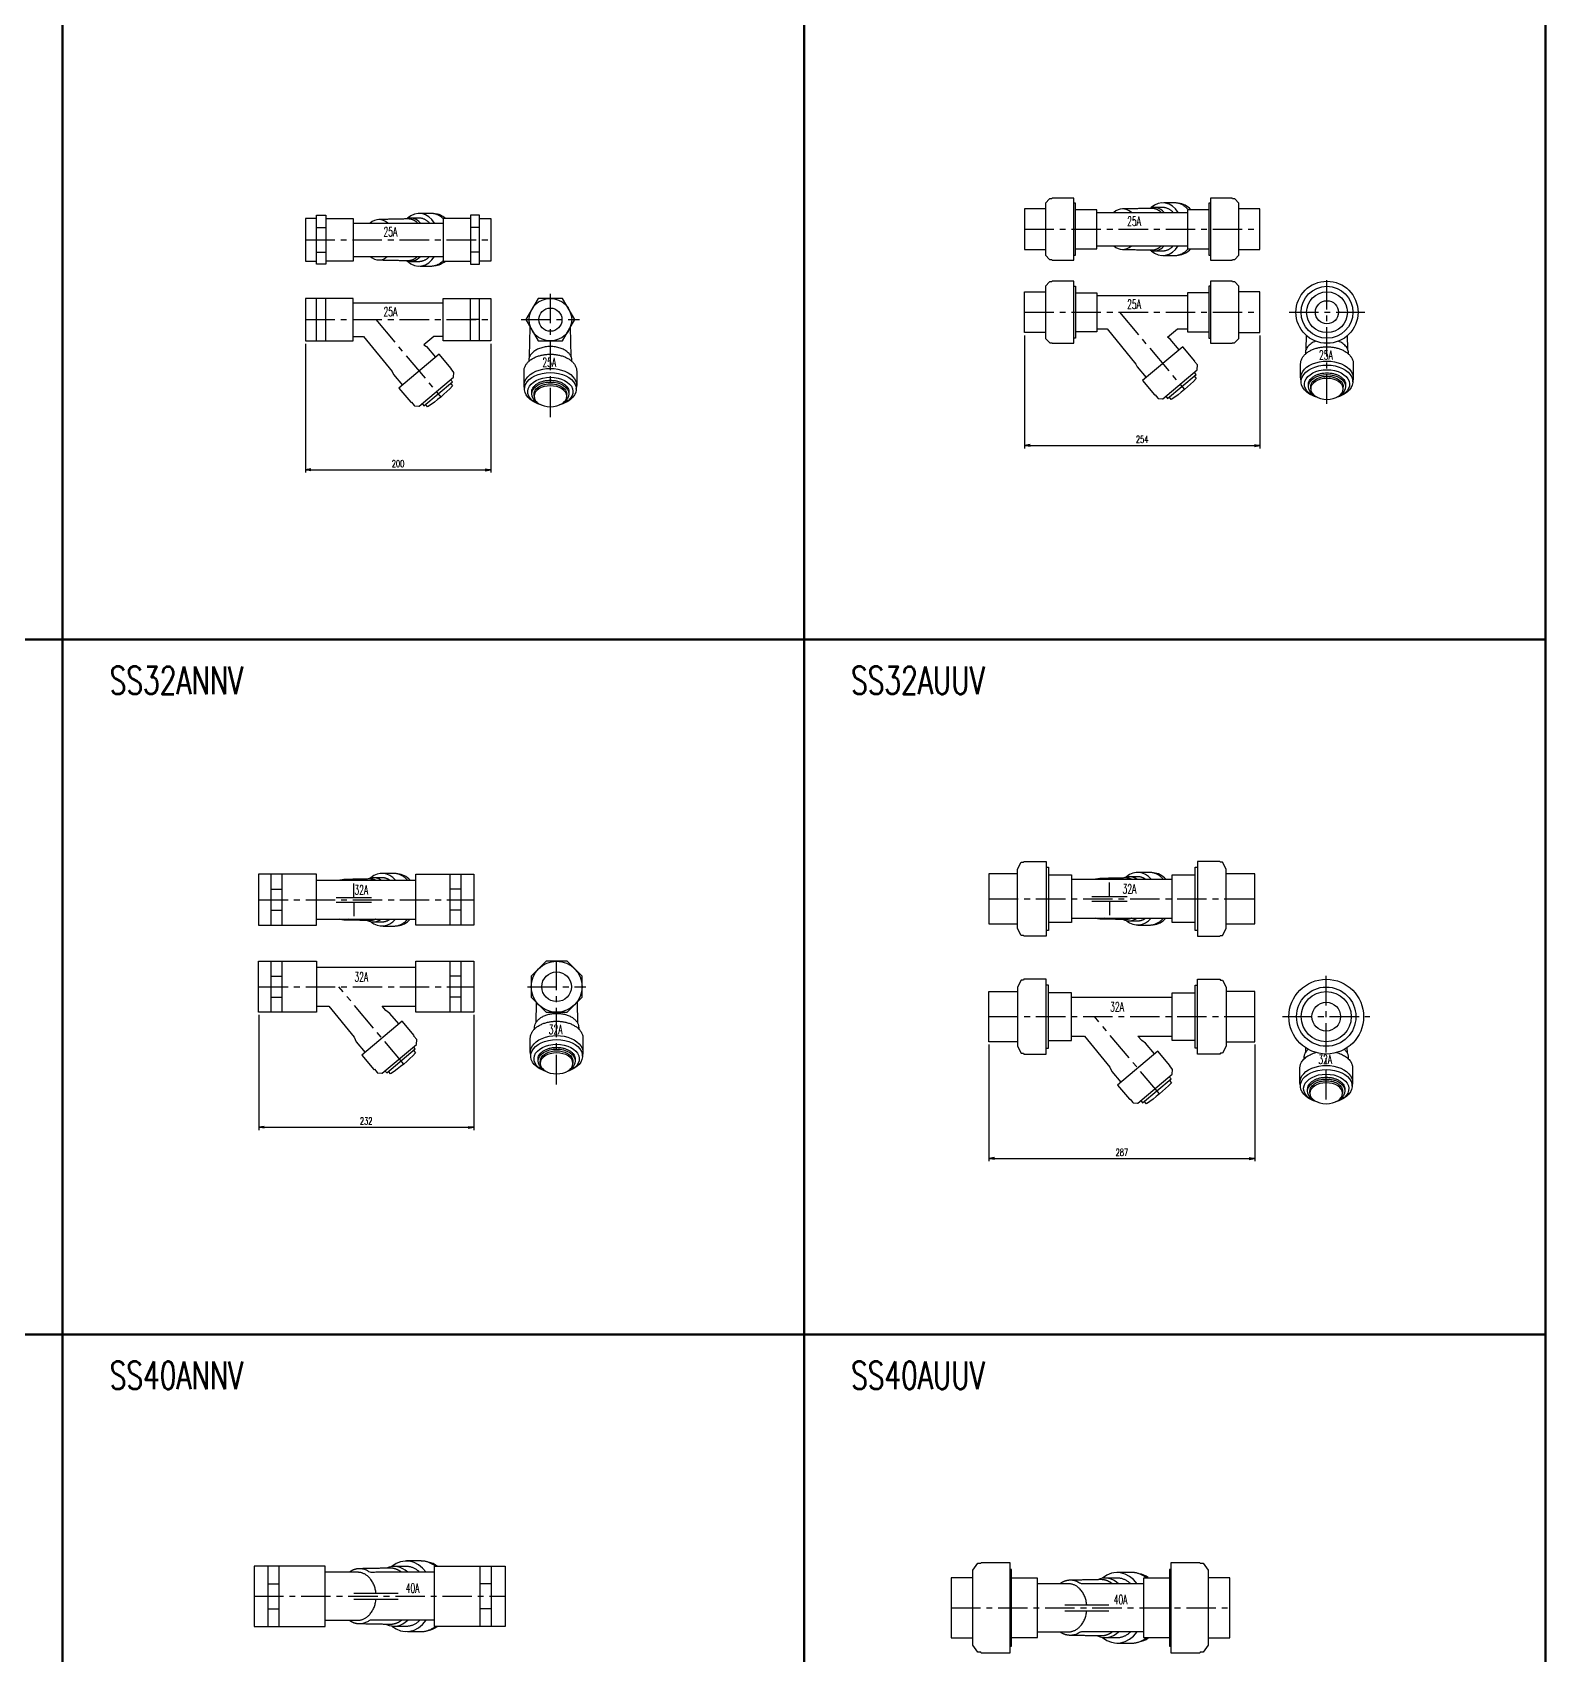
# Model space of a CAD drawing. Header units: millimetres. Extents: x 1711 to 90196, y -23291 to 8516.
# Drawn here: x 15169 to 16801, y -14849 to -13098 of the extents above; entities that cross this region are included whole.
import ezdxf

# ---------------------------------------------------------------- set-up
doc = ezdxf.new("R2010")
doc.units = ezdxf.units.MM
doc.header["$PDMODE"] = 35
doc.linetypes.add('CENTER', pattern=[50.8, 31.75, -6.35, 6.35, -6.35])
for name, color, linetype in [('CEN', 2, 'CENTER'), ('寸法', 2, 'Continuous'), ('配管-CVP', 4, 'Continuous')]:
    doc.layers.add(name, color=color, linetype=linetype)
doc.layers.add('line', color=153, linetype='Continuous', lineweight=50)
doc.styles.add('kpk', font='romans.shx', dxfattribs={"width": 0.7, "bigfont": 'extfont2.shx'})
doc.styles.get("Standard").update_dxf_attribs({"font": 'romans.shx', "bigfont": 'extfont.shx'})
doc.dimstyles.new('KPK-3', dxfattribs={"dimscale": 3, "dimtxt": 2.5, "dimasz": 2, "dimexe": 1, "dimexo": 1, "dimgap": 1, "dimtad": 3, "dimdec": 1, "dimdsep": 46, "dimtxsty": 'kpk', "dimblk": 'OPEN', "dimcen": 2.5, "dimclrd": 2, "dimclre": 2, "dimclrt": 4, "dimadec": 1, "dimazin": 2, "dimtfac": 1, "dimtdec": 1, "dimtmove": 0, "dimatfit": 2, "dimldrblk": 'OPEN', "dimfxl": 0, "dimlwd": -1, "dimlwe": -1, "dimarcsym": 0})

# ---------------------------------------------------------------- blocks, each defined once
blk = doc.blocks.new('_Open')
at = {"color": 0, "linetype": 'ByBlock', "lineweight": -2}
for p, q in [((-1, 0.17), (0, 0)), ((-1, -0.17), (0, 0)), ((0, 0), (-1, 0))]:
    blk.add_line(p, q, dxfattribs=at)
blk = doc.blocks.new('*D3048')
at = {"layer": 'Defpoints', "color": 0, "transparency": 16777216}
for p in [(16239, -13422.4), (16493, -13422.4), (16493, -13544.3)]:
    blk.add_point(p, dxfattribs=at)
at = {"layer": '寸法', "color": 2, "transparency": 16777216}
for p, q in [((16239, -13425.4), (16239, -13547.3)), ((16493, -13425.4), (16493, -13547.3)), ((16245, -13544.3), (16487, -13544.3))]:
    blk.add_line(p, q, dxfattribs=at)
at = {"layer": '寸法', "color": 2, "transparency": 16777216, "xscale": 6, "yscale": 6, "zscale": 6, "rotation": 180}
blk.add_blockref('_Open', (16239, -13544.3), dxfattribs=at)
at = {"layer": '寸法', "color": 2, "transparency": 16777216, "xscale": 6, "yscale": 6, "zscale": 6}
blk.add_blockref('_Open', (16493, -13544.3), dxfattribs=at)
at = {"layer": '寸法', "color": 4, "transparency": 16777216, "insert": (16366, -13537.6), "char_height": 7.5, "attachment_point": 5, "style": 'kpk', "bg_fill": 3, "box_fill_scale": 1.1, "bg_fill_color": 256, "bg_fill_true_color": 13158600, "bg_fill_transparency": 0}
blk.add_mtext('254', dxfattribs=at)
blk = doc.blocks.new('*D3049')
at = {"layer": 'Defpoints', "color": 0, "transparency": 16777216}
for p in [(16200.6, -14187.6), (16487.6, -14187.6), (16487.6, -14313.6)]:
    blk.add_point(p, dxfattribs=at)
at = {"layer": '寸法', "color": 2, "transparency": 16777216}
for p, q in [((16200.6, -14190.6), (16200.6, -14316.6)), ((16487.6, -14190.6), (16487.6, -14316.6)), ((16206.6, -14313.6), (16481.6, -14313.6))]:
    blk.add_line(p, q, dxfattribs=at)
at = {"layer": '寸法', "color": 2, "transparency": 16777216, "xscale": 6, "yscale": 6, "zscale": 6, "rotation": 180}
blk.add_blockref('_Open', (16200.6, -14313.6), dxfattribs=at)
at = {"layer": '寸法', "color": 2, "transparency": 16777216, "xscale": 6, "yscale": 6, "zscale": 6}
blk.add_blockref('_Open', (16487.6, -14313.6), dxfattribs=at)
at = {"layer": '寸法', "color": 4, "transparency": 16777216, "insert": (16344.1, -14306.9), "char_height": 7.5, "attachment_point": 5, "style": 'kpk', "bg_fill": 3, "box_fill_scale": 1.1, "bg_fill_color": 256, "bg_fill_true_color": 13158600, "bg_fill_transparency": 0}
blk.add_mtext('287', dxfattribs=at)
blk = doc.blocks.new('*D2990')
at = {"layer": 'Defpoints', "color": 0, "transparency": 16777216}
for p in [(15463.1, -13431.4), (15663.1, -13431.4), (15663.1, -13570.4)]:
    blk.add_point(p, dxfattribs=at)
at = {"layer": '寸法', "color": 2, "transparency": 16777216}
for p, q in [((15463.1, -13434.4), (15463.1, -13573.4)), ((15663.1, -13434.4), (15663.1, -13573.4)), ((15469.1, -13570.4), (15657.1, -13570.4))]:
    blk.add_line(p, q, dxfattribs=at)
at = {"layer": '寸法', "color": 2, "transparency": 16777216, "xscale": 6, "yscale": 6, "zscale": 6, "rotation": 180}
blk.add_blockref('_Open', (15463.1, -13570.4), dxfattribs=at)
at = {"layer": '寸法', "color": 2, "transparency": 16777216, "xscale": 6, "yscale": 6, "zscale": 6}
blk.add_blockref('_Open', (15663.1, -13570.4), dxfattribs=at)
at = {"layer": '寸法', "color": 4, "transparency": 16777216, "insert": (15563.1, -13563.7), "char_height": 7.5, "attachment_point": 5, "style": 'kpk', "bg_fill": 3, "box_fill_scale": 1.1, "bg_fill_color": 256, "bg_fill_true_color": 13158600, "bg_fill_transparency": 0}
blk.add_mtext('200', dxfattribs=at)
blk = doc.blocks.new('*D2991')
at = {"layer": 'Defpoints', "color": 0, "transparency": 16777216}
for p in [(15412.7, -14155.8), (15644.7, -14155.8), (15644.7, -14280)]:
    blk.add_point(p, dxfattribs=at)
at = {"layer": '寸法', "color": 2, "transparency": 16777216}
for p, q in [((15412.7, -14158.8), (15412.7, -14283)), ((15644.7, -14158.8), (15644.7, -14283)), ((15418.7, -14280), (15638.7, -14280))]:
    blk.add_line(p, q, dxfattribs=at)
at = {"layer": '寸法', "color": 2, "transparency": 16777216, "xscale": 6, "yscale": 6, "zscale": 6, "rotation": 180}
blk.add_blockref('_Open', (15412.7, -14280), dxfattribs=at)
at = {"layer": '寸法', "color": 2, "transparency": 16777216, "xscale": 6, "yscale": 6, "zscale": 6}
blk.add_blockref('_Open', (15644.7, -14280), dxfattribs=at)
at = {"layer": '寸法', "color": 4, "transparency": 16777216, "insert": (15528.7, -14273.2), "char_height": 7.5, "attachment_point": 5, "style": 'kpk', "bg_fill": 3, "box_fill_scale": 1.1, "bg_fill_color": 256, "bg_fill_true_color": 13158600, "bg_fill_transparency": 0}
blk.add_mtext('232', dxfattribs=at)
blk = doc.blocks.new('A$Cc6877018')
at = {"layer": 'line'}
for p, q in [((1660, -160), (1660, -7020)), ((2460, -160), (2460, -7020)), ((0, -2120), (3260, -2120)), ((0, -2870), (3260, -2870))]:
    blk.add_line(p, q, dxfattribs=at)
blk.add_lwpolyline([(60, -220), (0, 0), (0, -7020), (3260, -7020), (3260, 0), (0, 0)], dxfattribs=at)
at = {"layer": 'line', "char_height": 30, "attachment_point": 4}
for s, insert in [('{\\W0.7;SS32ANNV}', (1710.7, -2164.1)), ('{\\W0.7;SS32AUUV}', (2510.7, -2164.1)), ('{\\W0.7;SS40ANNV}', (1710.7, -2914.1)), ('{\\W0.7;SS40AUUV}', (2510.7, -2914.1))]:
    blk.add_mtext(s, dxfattribs=dict(at, insert=insert))

msp = doc.modelspace()

# ---------------------------------------------------------------- linework, layer by layer
at = {"layer": 'CEN'}
for p, q in [((16238.9779, -13310.7831), (16492.9779, -13310.7831)), ((15463.1359, -13322.1558), (15663.1359, -13322.1558)), ((16565.3809, -13499.0944), (16565.3809, -13362.826)), ((15727.4237, -13513.8168), (15727.4237, -13377.5484)), ((15463.1359, -13408.4303), (15663.1359, -13408.4303)), ((15539.1359, -13408.4303), (15609.1676, -13491.8909)), ((15695.9813, -13408.4303), (15758.8661, -13408.4303)), ((16238.9779, -13400.4489), (16492.9779, -13400.4489)), ((16341.5279, -13400.4489), (16411.5596, -13483.9094)), ((16524.5058, -13400.4489), (16606.2561, -13400.4489)), ((15412.6822, -14034.4632), (15644.6822, -14034.4632)), ((16200.5805, -14033.3802), (16487.5805, -14033.3802)), ((15734.2041, -14233.7083), (15734.2041, -14097.4399)), ((16564.6024, -14250.0389), (16564.6024, -14113.7705)), ((15412.6822, -14128.3218), (15644.6822, -14128.3218)), ((15569.2139, -14211.7824), (15499.1822, -14128.3218)), ((15702.7617, -14128.3218), (15765.6465, -14128.3218)), ((16200.5805, -14160.621), (16487.5805, -14160.621)), ((16384.6123, -14244.0816), (16314.5805, -14160.621)), ((16517.4388, -14160.621), (16611.766, -14160.621)), ((15407.7923, -14786.157), (15678.7923, -14786.157)), ((16159.7369, -14798.5763), (16460.7369, -14798.5763))]:
    msp.add_line(p, q, dxfattribs=at)
at = {"layer": '配管-CVP', "color": 0, "linetype": 'ByBlock'}
for p, q in [((16261.7463, -13282.6384), (16266.0612, -13278.089)), ((16470.2095, -13282.6384), (16465.8946, -13278.089)), ((15514.6359, -13304.1558), (15611.6359, -13304.1558)), ((16317.0779, -13292.7831), (16414.8779, -13292.7831)), ((15475.1359, -13308.8767), (15485.1359, -13308.8767)), ((15651.1359, -13308.8767), (15641.1359, -13308.8767)), ((15475.1359, -13335.4348), (15485.1359, -13335.4348)), ((15651.1359, -13335.4348), (15641.1359, -13335.4348)), ((16261.7463, -13338.9278), (16266.0612, -13343.4772)), ((16317.0779, -13328.7831), (16414.8779, -13328.7831)), ((16470.2095, -13338.9278), (16465.8946, -13343.4772)), ((15514.6359, -13340.1558), (15611.6359, -13340.1558)), ((16261.7463, -13372.3042), (16266.0612, -13367.7548)), ((16470.2095, -13372.3042), (16465.8946, -13367.7548)), ((15475.1359, -13431.4303), (15475.1359, -13385.4303)), ((15485.1359, -13431.4303), (15485.1359, -13385.4303)), ((15514.6359, -13390.4303), (15611.6359, -13390.4303)), ((15641.1359, -13431.4303), (15641.1359, -13385.4303)), ((15651.1359, -13431.4303), (15651.1359, -13385.4303)), ((16317.0779, -13382.4489), (16414.8779, -13382.4489)), ((15475.1359, -13408.4303), (15485.1359, -13408.4303)), ((15651.1359, -13408.4303), (15641.1359, -13408.4303)), ((15705.0006, -13448.2528), (15705.5505, -13416.5447)), ((15749.8469, -13448.2528), (15749.297, -13416.5447)), ((16542.9578, -13440.2714), (16543.2128, -13425.5651)), ((16587.8041, -13440.2714), (16587.549, -13425.5651)), ((16261.7463, -13428.5936), (16266.0612, -13433.143)), ((16470.2095, -13428.5936), (16465.8946, -13433.143)), ((16537.4809, -13475.4063), (16537.4809, -13474.7932)), ((16593.2809, -13475.4063), (16593.2809, -13474.7932)), ((15699.5237, -13483.3878), (15699.5237, -13482.7746)), ((15709.8237, -13491.1229), (15709.8237, -13488.8267)), ((15745.0237, -13491.1229), (15745.0237, -13488.8267)), ((15755.3237, -13483.3878), (15755.3237, -13482.7746)), ((16547.7809, -13483.1415), (16547.7809, -13480.8453)), ((16582.9809, -13483.1415), (16582.9809, -13480.8453)), ((15426.1822, -14061.9632), (15426.1822, -14006.9632)), ((15438.1822, -14061.9632), (15438.1822, -14006.9632)), ((15475.1822, -14013.4632), (15582.1822, -14013.4632)), ((15515.4345, -14031.9632), (15515.4345, -14016.8264)), ((15619.1822, -14061.9632), (15619.1822, -14006.9632)), ((15631.1822, -14061.9632), (15631.1822, -14006.9632)), ((16289.8805, -14012.3802), (16398.2805, -14012.3802)), ((16330.8329, -14030.8802), (16330.8329, -14015.7976)), ((15426.1822, -14023.0724), (15438.1822, -14023.0724)), ((15496.3742, -14031.9632), (15534.4949, -14031.9632)), ((15496.3742, -14036.9632), (15534.4949, -14036.9632)), ((15515.4345, -14036.9632), (15515.4345, -14052.1001)), ((15631.1822, -14023.0724), (15619.1822, -14023.0724)), ((16311.7725, -14030.8802), (16349.8932, -14030.8802)), ((16311.7725, -14035.8802), (16349.8932, -14035.8802)), ((16330.8329, -14035.8802), (16330.8329, -14050.9628)), ((15426.1822, -14045.8541), (15438.1822, -14045.8541)), ((15475.1822, -14055.4632), (15582.1822, -14055.4632)), ((15631.1822, -14045.8541), (15619.1822, -14045.8541)), ((16289.8805, -14054.3802), (16398.2805, -14054.3802)), ((15426.1822, -14155.8218), (15426.1822, -14100.8218)), ((15438.1822, -14155.8218), (15438.1822, -14100.8218)), ((15475.1822, -14107.3218), (15582.1822, -14107.3218)), ((15619.1822, -14155.8218), (15619.1822, -14100.8218)), ((15631.1822, -14155.8218), (15631.1822, -14100.8218)), ((15426.1822, -14116.931), (15438.1822, -14116.931)), ((15631.1822, -14116.931), (15619.1822, -14116.931)), ((15426.1822, -14139.7127), (15438.1822, -14139.7127)), ((15631.1822, -14139.7127), (15619.1822, -14139.7127)), ((16289.8805, -14139.621), (16398.2805, -14139.621)), ((15712.1736, -14145.1822), (15711.7753, -14167.2133)), ((15756.2346, -14145.1822), (15756.6328, -14167.2133)), ((16542.2703, -14194.1675), (16542.1737, -14199.5125)), ((16586.9346, -14194.1675), (16587.0312, -14199.5125)), ((15706.3041, -14203.2793), (15706.3041, -14202.6661)), ((15762.1041, -14203.2793), (15762.1041, -14202.6661)), ((16536.7024, -14235.5785), (16536.7024, -14234.9653)), ((16592.5024, -14235.5785), (16592.5024, -14234.9653)), ((15422.7923, -14818.657), (15422.7923, -14753.657)), ((15434.7923, -14818.657), (15434.7923, -14753.657)), ((15651.7923, -14818.657), (15651.7923, -14753.657)), ((15663.7923, -14818.657), (15663.7923, -14753.657)), ((15422.7923, -14772.695), (15434.7923, -14772.695)), ((15663.7923, -14772.695), (15651.7923, -14772.695)), ((15515.412, -14782.907), (15563.1099, -14782.907)), ((15515.412, -14789.407), (15563.1099, -14789.407)), ((15422.7923, -14799.6189), (15434.7923, -14799.6189)), ((15663.7923, -14799.6189), (15651.7923, -14799.6189)), ((16282.3566, -14795.3263), (16330.0545, -14795.3263)), ((16282.3566, -14801.8263), (16330.0545, -14801.8263))]:
    msp.add_line(p, q, dxfattribs=at)
for points in [[(16261.7463, -13282.6384, 0.192049308), (16261.6091, -13282.9825), (16261.6091, -13338.5837, 0.192049308), (16261.7463, -13338.9278)], [(16266.0612, -13343.4772, 0.205793499), (16266.424, -13343.6331), (16268.5758, -13343.6331), (16268.987, -13344.2831), (16292.1091, -13344.2831), (16292.1091, -13277.2831), (16268.987, -13277.2831), (16268.5758, -13277.9331), (16266.424, -13277.9331, 0.205793499), (16266.0612, -13278.089)], [(16465.8945, -13278.089, 0.205793499), (16465.5318, -13277.9331), (16463.38, -13277.9331), (16462.9688, -13277.2831), (16439.8467, -13277.2831), (16439.8467, -13344.2831), (16462.9688, -13344.2831), (16463.38, -13343.6331), (16465.5318, -13343.6331, 0.205793499), (16465.8945, -13343.4772)], [(16470.2094, -13338.9278, 0.192049308), (16470.3467, -13338.5837), (16470.3467, -13282.9825, 0.192049308), (16470.2094, -13282.6384)]]:
    msp.add_lwpolyline(points, format="xyb", dxfattribs=at)
for points in [[(16292.1091, -13338.8331), (16294.0779, -13338.8331), (16294.0779, -13282.7331), (16292.1091, -13282.7331)], [(16439.8467, -13282.7331), (16437.8779, -13282.7331), (16437.8779, -13338.8331), (16439.8467, -13338.8331)], [(15475.1359, -13299.1558), (15463.1359, -13299.1558), (15463.1359, -13345.1558), (15475.1359, -13345.1558)], [(15485.1359, -13299.1558), (15514.6359, -13299.1558), (15514.6359, -13345.1558), (15485.1359, -13345.1558)], [(15641.1359, -13299.1558), (15611.6359, -13299.1558), (15611.6359, -13345.1558), (15641.1359, -13345.1558)], [(15651.1359, -13299.1558), (15663.1359, -13299.1558), (15663.1359, -13345.1558), (15651.1359, -13345.1558)], [(16261.6091, -13288.7831), (16238.9779, -13288.7831), (16238.9779, -13332.7831), (16261.6091, -13332.7831)], [(16294.0779, -13331.8331), (16317.0779, -13331.8331), (16317.0779, -13289.7331), (16294.0779, -13289.7331)], [(16437.8779, -13289.7331), (16414.8779, -13289.7331), (16414.8779, -13331.8331), (16437.8779, -13331.8331)], [(16470.3467, -13332.7831), (16492.9779, -13332.7831), (16492.9779, -13288.7831), (16470.3467, -13288.7831)], [(16262.4723, -13999.2802), (16264.8805, -13999.2802), (16264.8805, -14067.4802), (16262.4723, -14067.4802)], [(16425.6887, -14067.4802), (16423.2805, -14067.4802), (16423.2805, -13999.2802), (16425.6887, -13999.2802)], [(16231.4725, -14006.3802), (16200.5805, -14006.3802), (16200.5805, -14060.3802), (16231.4725, -14060.3802)], [(16264.8805, -14007.6802), (16289.8805, -14007.6802), (16289.8805, -14059.0802), (16264.8805, -14059.0802)], [(16423.2805, -14059.0802), (16398.2805, -14059.0802), (16398.2805, -14007.6802), (16423.2805, -14007.6802)], [(16456.6885, -14060.3802), (16487.5805, -14060.3802), (16487.5805, -14006.3802), (16456.6885, -14006.3802)], [(16223.1616, -14840.0763), (16225.0619, -14840.0763), (16225.0619, -14757.0763), (16223.1616, -14757.0763)], [(16397.3122, -14757.0763), (16395.4119, -14757.0763), (16395.4119, -14840.0763), (16397.3122, -14840.0763)], [(16183.1619, -14766.0763), (16159.7369, -14766.0763), (16159.7369, -14831.0763), (16183.1619, -14831.0763)], [(16225.0619, -14830.7013), (16253.0619, -14830.7013), (16253.0619, -14766.4513), (16225.0619, -14766.4513)], [(16395.4119, -14766.4513), (16367.4119, -14766.4513), (16367.4119, -14830.7013), (16395.4119, -14830.7013)], [(16437.3119, -14831.0763), (16460.7369, -14831.0763), (16460.7369, -14766.0763), (16437.3119, -14766.0763)]]:
    msp.add_lwpolyline(points, dxfattribs=at)
for points in [[(15475.1359, -13295.5976), (15485.1359, -13295.5976), (15485.1359, -13348.7139), (15475.1359, -13348.7139)], [(15651.1359, -13295.5976), (15641.1359, -13295.5976), (15641.1359, -13348.7139), (15651.1359, -13348.7139)], [(15753.9818, -13408.4303), (15740.7028, -13385.4303), (15714.1447, -13385.4303), (15700.8656, -13408.4303), (15714.1447, -13431.4303), (15740.7028, -13431.4303)], [(16237.8325, -13993.8802), (16238.2396, -13993.0802), (16262.4723, -13993.0802), (16262.4723, -14073.6802), (16238.2396, -14073.6802), (16237.8325, -14072.8802), (16235.4723, -14072.8802), (16231.4725, -14065.3802), (16231.4725, -14001.3802), (16235.4723, -13993.8802)], [(16450.3285, -13993.8802), (16449.9214, -13993.0802), (16425.6887, -13993.0802), (16425.6887, -14073.6802), (16449.9214, -14073.6802), (16450.3285, -14072.8802), (16452.6887, -14072.8802), (16456.6885, -14065.3802), (16456.6885, -14001.3802), (16452.6887, -13993.8802)], [(15475.1822, -14061.9632), (15475.1822, -14006.9632), (15412.6822, -14006.9632), (15412.6822, -14061.9632)], [(15582.1822, -14061.9632), (15582.1822, -14006.9632), (15644.6822, -14006.9632), (15644.6822, -14061.9632)], [(15722.8132, -14155.8218), (15745.5949, -14155.8218), (15761.7041, -14139.7127), (15761.7041, -14116.931), (15745.5949, -14100.8218), (15722.8132, -14100.8218), (15706.7041, -14116.931), (15706.7041, -14139.7127)], [(15484.2923, -14818.657), (15484.2923, -14753.657), (15407.7923, -14753.657), (15407.7923, -14818.657)], [(15602.2923, -14818.657), (15602.2923, -14753.657), (15678.7923, -14753.657), (15678.7923, -14818.657)], [(16188.5619, -14846.6263), (16183.1619, -14839.0763), (16183.1619, -14758.0763), (16188.5619, -14750.5263), (16191.8119, -14750.5263), (16192.3119, -14749.5263), (16223.1616, -14749.5263), (16223.1616, -14847.6263), (16192.3119, -14847.6263), (16191.8119, -14846.6263)], [(16431.9119, -14750.5263), (16437.3119, -14758.0763), (16437.3119, -14839.0763), (16431.9119, -14846.6263), (16428.6619, -14846.6263), (16428.1619, -14847.6263), (16397.3122, -14847.6263), (16397.3122, -14749.5263), (16428.1619, -14749.5263), (16428.6619, -14750.5263)]]:
    msp.add_lwpolyline(points, close=True, dxfattribs=at)
for centre, radius in [((16565.3809, -13400.4489), 33.5), ((16565.3809, -13400.4489), 28), ((15727.4237, -13408.4303), 23), ((16565.3809, -13400.4489), 22), ((16565.3809, -13400.4489), 12.5), ((15485.1359, -13408.4303), 0.3125), ((15641.1359, -13408.4303), 0.3125), ((15727.4237, -13408.4303), 12.5), ((15734.2041, -14128.3218), 27.5), ((15734.2041, -14128.3218), 16), ((16564.6024, -14160.621), 40.3), ((15438.1822, -14128.3218), 0.4), ((15619.1822, -14128.3218), 0.4), ((16564.6024, -14160.621), 32), ((16564.6024, -14160.621), 27), ((16564.6024, -14160.621), 15.5)]:
    msp.add_circle(centre, radius, dxfattribs=at)
for centre, major_axis, start_param, end_param in [((16378.456, -13310.7831), (0, -23.35), 8.734199924, 9.712138438), ((16388.0978, -13310.7831), (0, 28.4), 5.398848758, 6.894442253), ((16404.4246, -13310.7831), (0, 27.9), 5.567250883, 6.247696227), ((15542.4814, -13322.1558), (0, -21.8003), 8.825380097, 10.024175825), ((15576.064, -13322.1558), (0, -23.35), 8.734199924, 9.712138438), ((15585.7058, -13322.1558), (0, 28.4), 5.398848758, 6.894442253), ((15602.0326, -13322.1558), (0, 27.9), 5.681482179, 6.247696227), ((16344.8734, -13310.7831), (0, -21.8003), 8.825380097, 10.024175825), ((16344.8734, -13310.7831), (0, -21.8003), 5.683787443, 6.882583171), ((16378.456, -13310.7831), (0, -23.35), 5.995839708, 6.973763344), ((16388.0978, -13310.7831), (0, 28.4), 2.530335708, 4.025929202), ((16404.4246, -13310.7831), (0, 27.9), 9.460267041, 10.140712385), ((15542.4814, -13322.1558), (0, -21.8003), 5.683787443, 6.882583171), ((15576.064, -13322.1558), (0, -23.35), 5.995839708, 6.973763344), ((15585.7058, -13322.1558), (0, 28.4), 2.530335708, 4.025929202), ((15602.0326, -13322.1558), (0, 27.9), 9.460267041, 10.026481089), ((15545.7522, -14034.4632), (0, 28.4), 5.544622117, 6.862718193), ((16361.1505, -14033.3802), (0, 28.4), 5.544622117, 6.862718193), ((15505.0182, -14034.4632), (0, -21.85), 2.861748147, 3.42143716), ((15536.1103, -14034.4632), (0, 23.8), 5.793227981, 6.629174472), ((15562.079, -14034.4632), (0, 27.9), 5.564524613, 6.247696227), ((16320.4166, -14033.3802), (0, -21.85), 2.861748147, 3.42143716), ((16351.5087, -14033.3802), (0, 23.8), 5.793227981, 6.629174472), ((16377.4773, -14033.3802), (0, 27.9), 5.564524613, 6.247696227), ((15536.1103, -14034.4632), (0, 23.8), 2.795603488, 3.63154998), ((15545.7522, -14034.4632), (0, 28.4), 2.562059768, 3.880155844), ((15562.079, -14034.4632), (0, 27.9), 3.177081734, 3.860253348), ((16351.5087, -14033.3802), (0, 23.8), 2.795603488, 3.63154998), ((16361.1505, -14033.3802), (0, 28.4), 2.562059768, 3.880155844), ((16377.4773, -14033.3802), (0, 27.9), 3.177081734, 3.860253348), ((15558.9018, -14786.157), (0, -32.14), 8.791090225, 9.762282175), ((15572.0789, -14786.157), (0, 38.09), 5.460108648, 6.851685163), ((15591.9411, -14786.157), (0, 37.09), 5.780406547, 6.149684417), ((16339.0235, -14798.5763), (0, 38.09), 5.460108648, 6.851685163), ((16325.8464, -14798.5763), (0, -32.14), 8.791090225, 9.762282175), ((16358.8857, -14798.5763), (0, 37.09), 5.784610366, 6.149684417), ((15558.9018, -14786.157), (0, -32.14), 5.945681093, 6.916873043), ((15572.0789, -14786.157), (0, 38.09), 2.573092798, 3.964669312), ((15591.9411, -14786.157), (0, 37.09), 3.275093544, 3.644371414), ((16325.8464, -14798.5763), (0, -32.14), 5.945681093, 6.916873043), ((16339.0235, -14798.5763), (0, 38.09), 2.573092798, 3.964669312), ((16358.8857, -14798.5763), (0, 37.09), 3.275093544, 3.640167594)]:
    msp.add_ellipse(centre, major_axis=major_axis, ratio=0.766044443, start_param=start_param, end_param=end_param, dxfattribs=at)
at = {"layer": '配管-CVP', "color": 0, "linetype": 'ByBlock', "extrusion": (0, 0, -1)}
for centre, major_axis, ratio, start_param, end_param in [((15727.4237, -13479.3642), (-28.4, 0), 0.64278761, -0.190528835, 3.332121489), ((16565.3809, -13475.4063), (-27.9, 0), 0.64278761, -1.000070235, 4.141662889), ((16565.3809, -13471.3828), (-28.4, 0), 0.64278761, -0.190528835, 3.332121489), ((15727.4237, -13483.3878), (-27.9, 0), 0.64278761, -1.000070235, 4.141662889), ((15727.4237, -13486.1455), (24.4, 0), 0.64278761, 1.987392891, 7.43738507), ((15727.4237, -13488.6352), (20.1, 0), 0.64278761, 2.363312591, 7.061465369), ((15727.4237, -13488.8267), (-17.6, 0), 0.64278761, 0, 3.141592654), ((16565.3809, -13478.1641), (24.4, 0), 0.64278761, 1.987392891, 7.43738507), ((16565.3809, -13480.6537), (20.1, 0), 0.64278761, 2.363312591, 7.061465369), ((16565.3809, -13480.8453), (-17.6, 0), 0.64278761, 0, 3.141592654), ((16565.3809, -13483.1415), (-17.6, 0), 0.64278761, 3.141592654, 9.424777961), ((15727.4237, -13491.1229), (-17.6, 0), 0.64278761, 3.141592654, 9.424777961), ((15505.0182, -14034.4632), (0, 21.85), 0.766044443, 2.861748147, 3.42143716), ((16320.4166, -14033.3802), (0, 21.85), 0.766044443, 2.861748147, 3.42143716), ((15734.2041, -14203.2793), (27.9, 0), 0.64278761, 2.141522418, 7.283255542), ((15734.2041, -14199.2557), (-28.4, 0), 0.64278761, -0.190528835, 3.332121489), ((15734.2041, -14206.037), (24.4, 0), 0.64278761, 1.987392891, 7.43738507), ((15734.2041, -14208.5267), (-20.1, 0), 0.64278761, -0.778280062, 3.919872716), ((16564.6024, -14231.5549), (-28.4, 0), 0.64278761, -0.190528835, 3.332121489), ((16564.6024, -14235.5785), (27.9, 0), 0.64278761, 2.141522418, 7.283255542), ((16564.6024, -14238.3362), (24.4, 0), 0.64278761, 1.987392891, 7.43738507), ((16564.6024, -14240.8259), (-20.1, 0), 0.64278761, -0.778280062, 3.919872716)]:
    msp.add_ellipse(centre, major_axis=major_axis, ratio=ratio, start_param=start_param, end_param=end_param, dxfattribs=at)
for centre in [(15734.2041, -14211.0144), (16564.6024, -14243.3136)]:
    msp.add_ellipse(centre, major_axis=(17.6, 0), ratio=0.64278761, dxfattribs=at)
at = {"layer": '配管-CVP', "color": 0, "linetype": 'ByBlock'}
for points, weights, knots in [([(16415.8279, -13289.9424), (16409.5726, -13282.3831), (16401.0485, -13282.3831), (16395.1999, -13282.3831), (16389.3513, -13282.3831)], [1, 0.931081976926, 1, 1, 1], [0, 0, 0, 0.74685751, 0.74685751, 1.74685751, 1.74685751, 1.74685751]), ([(15584.1826, -13304.1558), (15579.4874, -13299.5873), (15573.6321, -13299.7086), (15558.0085, -13300.0322), (15542.3849, -13300.3558)], [1, 0.946625551337, 1, 1, 1], [0, 0, 0, 0.656390921, 0.656390921, 1.656390921, 1.656390921, 1.656390921]), ([(15597.0996, -13304.1558), (15592.1398, -13298.8058), (15585.7058, -13298.8058), (15580.8849, -13298.8058), (15576.064, -13298.8058)], [1, 0.940977668259, 1, 1, 1], [0, 0, 0, 0.690578037, 0.690578037, 1.690578037, 1.690578037, 1.690578037]), ([(15611.6359, -13299.3636), (15605.8571, -13293.7558), (15598.6564, -13293.7558), (15592.1811, -13293.7558), (15585.7058, -13293.7558)], [1, 0.949352278252, 1, 1, 1], [0, 0, 0, 0.639256591, 0.639256591, 1.639256591, 1.639256591, 1.639256591]), ([(16386.5746, -13292.7831), (16381.8794, -13288.2146), (16376.0242, -13288.3359), (16360.4005, -13288.6595), (16344.7769, -13288.9831)], [1, 0.946625551337, 1, 1, 1], [0, 0, 0, 0.656390921, 0.656390921, 1.656390921, 1.656390921, 1.656390921]), ([(16399.4916, -13292.7831), (16394.5318, -13287.4331), (16388.0978, -13287.4331), (16383.2769, -13287.4331), (16378.456, -13287.4331)], [1, 0.940977668259, 1, 1, 1], [0, 0, 0, 0.690578037, 0.690578037, 1.690578037, 1.690578037, 1.690578037]), ([(16344.609, -13332.5807), (16360.3168, -13332.9055), (16376.0246, -13333.2303), (16381.8796, -13333.3513), (16386.5746, -13328.7831)], [1, 1, 1, 0.946629910984, 1], [0, 0, 0, 1, 1, 1.65636387, 1.65636387, 1.65636387]), ([(16378.456, -13334.1331), (16383.2769, -13334.1331), (16388.0978, -13334.1331), (16394.5318, -13334.1331), (16399.4916, -13328.7831)], [1, 1, 1, 0.940977668259, 1], [0, 0, 0, 1, 1, 1.690578037, 1.690578037, 1.690578037]), ([(16388.0978, -13339.1831), (16394.5731, -13339.1831), (16401.0485, -13339.1831), (16409.5726, -13339.1831), (16415.8279, -13331.6238)], [1, 1, 1, 0.931081976926, 1], [0, 0, 0, 1, 1, 1.74685751, 1.74685751, 1.74685751]), ([(15542.217, -13343.9534), (15557.9248, -13344.2781), (15573.6326, -13344.6029), (15579.4876, -13344.724), (15584.1826, -13340.1558)], [1, 1, 1, 0.946629910984, 1], [0, 0, 0, 1, 1, 1.65636387, 1.65636387, 1.65636387]), ([(15576.064, -13345.5058), (15580.8849, -13345.5058), (15585.7058, -13345.5058), (15592.1398, -13345.5058), (15597.0996, -13340.1558)], [1, 1, 1, 0.940977668259, 1], [0, 0, 0, 1, 1, 1.690578037, 1.690578037, 1.690578037]), ([(15586.9593, -13350.5558), (15592.8078, -13350.5558), (15598.6564, -13350.5558), (15605.8571, -13350.5558), (15611.6359, -13344.9479)], [1, 1, 1, 0.949352278252, 1], [0, 0, 0, 1, 1, 1.639256591, 1.639256591, 1.639256591]), ([(15750.7737, -13453.539), (15750.7737, -13452.9893), (15750.7737, -13452.4396), (15750.7737, -13443.7741), (15739.0987, -13439.4413), (15727.4237, -13435.1086), (15715.7487, -13439.4413), (15704.0737, -13443.7741), (15704.0737, -13452.4396), (15704.0737, -13452.9893), (15704.0737, -13453.539)], [1, 1, 1, 0.866025403784, 1, 0.866025403784, 1, 0.866025403784, 1, 1, 1], [0, 0, 0, 1, 1, 2.047197551, 2.047197551, 3.094395102, 3.094395102, 4.141592654, 4.141592654, 5.141592654, 5.141592654, 5.141592654]), ([(16536.9809, -13471.3828), (16536.9809, -13463.6658), (16536.9809, -13455.9488), (16536.9809, -13437.6936), (16565.3809, -13437.6936), (16593.7809, -13437.6936), (16593.7809, -13455.9488), (16593.7809, -13463.6658), (16593.7809, -13471.3828)], [1, 1, 1, 0.707106781187, 1, 0.707106781187, 1, 1, 1], [0, 0, 0, 1, 1, 2.570796327, 2.570796327, 4.141592654, 4.141592654, 5.141592654, 5.141592654, 5.141592654]), ([(16553.1965, -13431.6545), (16542.0309, -13436.0447), (16542.0309, -13444.4581), (16542.0309, -13445.0078), (16542.0309, -13445.5575)], [1, 0.872300188003, 1, 1, 1], [0, 0, 0, 1.021818843, 1.021818843, 2.021818843, 2.021818843, 2.021818843]), ([(16588.7309, -13445.5575), (16588.7309, -13445.0078), (16588.7309, -13444.4581), (16588.7309, -13436.0447), (16577.5653, -13431.6545)], [1, 1, 1, 0.872300188003, 1], [0, 0, 0, 1, 1, 2.021818843, 2.021818843, 2.021818843]), ([(15699.0237, -13479.3642), (15699.0237, -13471.6472), (15699.0237, -13463.9303), (15699.0237, -13445.6751), (15727.4237, -13445.6751), (15755.8237, -13445.6751), (15755.8237, -13463.9303), (15755.8237, -13471.6472), (15755.8237, -13479.3642)], [1, 1, 1, 0.707106781187, 1, 0.707106781187, 1, 1, 1], [0, 0, 0, 1, 1, 2.570796327, 2.570796327, 4.141592654, 4.141592654, 5.141592654, 5.141592654, 5.141592654]), ([(15707.3237, -13488.6352), (15707.3237, -13487.6776), (15707.3237, -13486.7201), (15707.3237, -13473.8), (15727.4237, -13473.8), (15747.5237, -13473.8), (15747.5237, -13486.7201), (15747.5237, -13487.6776), (15747.5237, -13488.6352)], [1, 1, 1, 0.707106781187, 1, 0.707106781187, 1, 1, 1], [0, 0, 0, 1, 1, 2.570796327, 2.570796327, 4.141592654, 4.141592654, 5.141592654, 5.141592654, 5.141592654]), ([(16545.2809, -13480.6537), (16545.2809, -13479.6962), (16545.2809, -13478.7386), (16545.2809, -13465.8186), (16565.3809, -13465.8186), (16585.4809, -13465.8186), (16585.4809, -13478.7386), (16585.4809, -13479.6962), (16585.4809, -13480.6537)], [1, 1, 1, 0.707106781187, 1, 0.707106781187, 1, 1, 1], [0, 0, 0, 1, 1, 2.570796327, 2.570796327, 4.141592654, 4.141592654, 5.141592654, 5.141592654, 5.141592654]), ([(15538.9522, -14013.4632), (15535.8761, -14011.9455), (15532.588, -14012.0163), (15518.665, -14012.3162), (15504.742, -14012.6162)], [1, 0.982204253808, 1, 1, 1], [0, 0, 0, 0.377875954, 0.377875954, 1.377875954, 1.377875954, 1.377875954]), ([(15554.3319, -14013.4632), (15550.3101, -14010.6632), (15545.7522, -14010.6632), (15540.9312, -14010.6632), (15536.1103, -14010.6632)], [1, 0.970142500145, 1, 1, 1], [0, 0, 0, 0.489957326, 0.489957326, 1.489957326, 1.489957326, 1.489957326]), ([(15573.3493, -14013.4632), (15567.123, -14006.0632), (15558.7028, -14006.0632), (15552.8542, -14006.0632), (15547.0056, -14006.0632)], [1, 0.932586891319, 1, 1, 1], [0, 0, 0, 0.73856319, 0.73856319, 1.73856319, 1.73856319, 1.73856319]), ([(16354.3506, -14012.3802), (16351.2744, -14010.8624), (16347.9864, -14010.9332), (16334.0634, -14011.2332), (16320.1404, -14011.5332)], [1, 0.982204253808, 1, 1, 1], [0, 0, 0, 0.377875954, 0.377875954, 1.377875954, 1.377875954, 1.377875954]), ([(16369.7302, -14012.3802), (16365.7085, -14009.5802), (16361.1505, -14009.5802), (16356.3296, -14009.5802), (16351.5087, -14009.5802)], [1, 0.970142500145, 1, 1, 1], [0, 0, 0, 0.489957326, 0.489957326, 1.489957326, 1.489957326, 1.489957326]), ([(16388.7476, -14012.3802), (16382.5214, -14004.9802), (16374.1011, -14004.9802), (16367.6258, -14004.9802), (16361.1505, -14004.9802)], [1, 0.932586891319, 1, 1, 1], [0, 0, 0, 0.73856319, 0.73856319, 1.73856319, 1.73856319, 1.73856319]), ([(15538.9522, -14055.4632), (15535.8761, -14056.981), (15532.588, -14056.9102), (15518.665, -14056.6102), (15504.742, -14056.3103)], [1, 0.982204253808, 1, 1, 1], [0, 0, 0, 0.377875954, 0.377875954, 1.377875954, 1.377875954, 1.377875954]), ([(15536.1103, -14058.2632), (15540.9312, -14058.2632), (15545.7522, -14058.2632), (15550.3101, -14058.2632), (15554.3319, -14055.4632)], [1, 1, 1, 0.970142500145, 1], [0, 0, 0, 1, 1, 1.489957326, 1.489957326, 1.489957326]), ([(15547.0056, -14062.8632), (15552.8542, -14062.8632), (15558.7028, -14062.8632), (15567.123, -14062.8632), (15573.3493, -14055.4632)], [1, 1, 1, 0.932586891319, 1], [0, 0, 0, 1, 1, 1.73856319, 1.73856319, 1.73856319]), ([(16354.3506, -14054.3802), (16351.2744, -14055.898), (16347.9864, -14055.8271), (16334.0634, -14055.5272), (16320.1404, -14055.2272)], [1, 0.982204253808, 1, 1, 1], [0, 0, 0, 0.377875954, 0.377875954, 1.377875954, 1.377875954, 1.377875954]), ([(16351.5087, -14057.1802), (16356.3296, -14057.1802), (16361.1505, -14057.1802), (16365.7085, -14057.1802), (16369.7302, -14054.3802)], [1, 1, 1, 0.970142500145, 1], [0, 0, 0, 1, 1, 1.489957326, 1.489957326, 1.489957326]), ([(16361.1505, -14061.7802), (16367.6258, -14061.7802), (16374.1011, -14061.7802), (16382.5214, -14061.7802), (16388.7476, -14054.3802)], [1, 1, 1, 0.932586891319, 1], [0, 0, 0, 1, 1, 1.73856319, 1.73856319, 1.73856319]), ([(15710.4041, -14173.8612), (15710.4041, -14173.0962), (15710.4041, -14172.3311), (15710.4041, -14157.0327), (15734.2041, -14157.0327), (15758.0041, -14157.0327), (15758.0041, -14172.3311), (15758.0041, -14173.0962), (15758.0041, -14173.8612)], [1, 1, 1, 0.707106781187, 1, 0.707106781187, 1, 1, 1], [0, 0, 0, 1, 1, 2.570796327, 2.570796327, 4.141592654, 4.141592654, 5.141592654, 5.141592654, 5.141592654]), ([(15705.8041, -14199.2557), (15705.8041, -14191.5387), (15705.8041, -14183.8218), (15705.8041, -14165.5666), (15734.2041, -14165.5666), (15762.6041, -14165.5666), (15762.6041, -14183.8218), (15762.6041, -14191.5387), (15762.6041, -14199.2557)], [1, 1, 1, 0.707106781187, 1, 0.707106781187, 1, 1, 1], [0, 0, 0, 1, 1, 2.570796327, 2.570796327, 4.141592654, 4.141592654, 5.141592654, 5.141592654, 5.141592654]), ([(15714.1041, -14208.5267), (15714.1041, -14207.5691), (15714.1041, -14206.6116), (15714.1041, -14193.6916), (15734.2041, -14193.6916), (15754.3041, -14193.6916), (15754.3041, -14206.6116), (15754.3041, -14207.5691), (15754.3041, -14208.5267)], [1, 1, 1, 0.707106781187, 1, 0.707106781187, 1, 1, 1], [0, 0, 0, 1, 1, 2.570796327, 2.570796327, 4.141592654, 4.141592654, 5.141592654, 5.141592654, 5.141592654]), ([(16540.8024, -14206.1604), (16540.8024, -14205.3953), (16540.8024, -14204.6303), (16540.8024, -14199.8218), (16545.0822, -14195.8779)], [1, 1, 1, 0.953985687147, 1], [0, 0, 0, 1, 1, 1.609075327, 1.609075327, 1.609075327]), ([(16584.1227, -14195.8779), (16588.4024, -14199.8218), (16588.4024, -14204.6303), (16588.4024, -14205.3953), (16588.4024, -14206.1604)], [1, 0.953985687147, 1, 1, 1], [0, 0, 0, 0.609075327, 0.609075327, 1.609075327, 1.609075327, 1.609075327]), ([(15716.6041, -14211.0144), (15716.6041, -14209.8663), (15716.6041, -14208.7182), (15716.6041, -14197.4051), (15734.2041, -14197.4051), (15751.8041, -14197.4051), (15751.8041, -14208.7182), (15751.8041, -14209.8663), (15751.8041, -14211.0144)], [1, 1, 1, 0.707106781187, 1, 0.707106781187, 1, 1, 1], [0, 0, 0, 1, 1, 2.570796327, 2.570796327, 4.141592654, 4.141592654, 5.141592654, 5.141592654, 5.141592654]), ([(16536.2024, -14231.5549), (16536.2024, -14223.8379), (16536.2024, -14216.1209), (16536.2024, -14204.0794), (16553.4235, -14199.3395)], [1, 1, 1, 0.834753211048, 1], [0, 0, 0, 1, 1, 2.166223785, 2.166223785, 2.166223785]), ([(16575.7814, -14199.3395), (16593.0024, -14204.0794), (16593.0024, -14216.1209), (16593.0024, -14223.8379), (16593.0024, -14231.5549)], [1, 0.834753211049, 1, 1, 1], [0, 0, 0, 1.166223785, 1.166223785, 2.166223785, 2.166223785, 2.166223785]), ([(16544.5024, -14240.8259), (16544.5024, -14239.8683), (16544.5024, -14238.9108), (16544.5024, -14225.9907), (16564.6024, -14225.9907), (16584.7024, -14225.9907), (16584.7024, -14238.9108), (16584.7024, -14239.8683), (16584.7024, -14240.8259)], [1, 1, 1, 0.707106781187, 1, 0.707106781187, 1, 1, 1], [0, 0, 0, 1, 1, 2.570796327, 2.570796327, 4.141592654, 4.141592654, 5.141592654, 5.141592654, 5.141592654]), ([(16547.0024, -14243.3136), (16547.0024, -14242.1655), (16547.0024, -14241.0174), (16547.0024, -14229.7043), (16564.6024, -14229.7043), (16582.2024, -14229.7043), (16582.2024, -14241.0174), (16582.2024, -14242.1655), (16582.2024, -14243.3136)], [1, 1, 1, 0.707106781187, 1, 0.707106781187, 1, 1, 1], [0, 0, 0, 1, 1, 2.570796327, 2.570796327, 4.141592654, 4.141592654, 5.141592654, 5.141592654, 5.141592654]), ([(15602.2923, -14760.257), (15567.4907, -14760.257), (15532.6891, -14760.257), (15521.4768, -14751.9855), (15510.2645, -14760.257)], [1, 1, 1, 0.870599293849, 1], [0, 0, 0, 1, 1, 2.028754442, 2.028754442, 2.028754442]), ([(15566.9208, -14760.257), (15561.1534, -14755.6301), (15554.3847, -14755.7603), (15537.4757, -14756.0854), (15520.5668, -14756.4106)], [1, 0.960252390925, 1, 1, 1], [0, 0, 0, 0.565782631, 0.565782631, 1.565782631, 1.565782631, 1.565782631]), ([(15586.6574, -14760.257), (15580.1518, -14754.017), (15572.0789, -14754.017), (15565.4904, -14754.017), (15558.9018, -14754.017)], [1, 0.95022350235, 1, 1, 1], [0, 0, 0, 0.633687736, 0.633687736, 1.633687736, 1.633687736, 1.633687736]), ([(15603.2967, -14753.657), (15596.2907, -14748.067), (15588.0796, -14748.067), (15580.0793, -14748.067), (15572.0789, -14748.067)], [1, 0.962611635297, 1, 1, 1], [0, 0, 0, 0.548625173, 0.548625173, 1.548625173, 1.548625173, 1.548625173]), ([(15539.2609, -14782.907), (15537.0664, -14760.257), (15519.5772, -14760.257), (15501.9348, -14760.257), (15484.2923, -14760.257)], [1, 0.750160857911, 1, 1, 1], [0, 0, 0, 1.44498204, 1.44498204, 2.44498204, 2.44498204, 2.44498204]), ([(16306.2055, -14795.3263), (16304.0109, -14772.6763), (16286.5218, -14772.6763), (16268.2919, -14772.6763), (16253.0619, -14772.6763)], [1, 0.750160857911, 1, 1, 1], [0, 0, 0, 1.44498204, 1.44498204, 2.44498204, 2.44498204, 2.44498204]), ([(16367.4119, -14772.6763), (16335.0228, -14772.6763), (16299.6337, -14772.6763), (16288.4214, -14764.4048), (16277.2091, -14772.6763)], [1, 1, 1, 0.870599293849, 1], [0, 0, 0, 1, 1, 2.028754442, 2.028754442, 2.028754442]), ([(16333.8654, -14772.6763), (16328.098, -14768.0494), (16321.3293, -14768.1796), (16304.4203, -14768.5047), (16287.5114, -14768.8299)], [1, 0.960252390925, 1, 1, 1], [0, 0, 0, 0.565782631, 0.565782631, 1.565782631, 1.565782631, 1.565782631]), ([(16353.6019, -14772.6763), (16347.0964, -14766.4363), (16339.0235, -14766.4363), (16332.435, -14766.4363), (16325.8464, -14766.4363)], [1, 0.95022350235, 1, 1, 1], [0, 0, 0, 0.633687736, 0.633687736, 1.633687736, 1.633687736, 1.633687736]), ([(16370.8162, -14766.547), (16363.6027, -14760.4863), (16355.0242, -14760.4863), (16347.0239, -14760.4863), (16339.0235, -14760.4863)], [1, 0.959396517078, 1, 1, 1], [0, 0, 0, 0.571883004, 0.571883004, 1.571883004, 1.571883004, 1.571883004]), ([(15484.2923, -14812.057), (15501.9348, -14812.057), (15519.5772, -14812.057), (15537.0664, -14812.057), (15539.2609, -14789.407)], [1, 1, 1, 0.750160857911, 1], [0, 0, 0, 1, 1, 2.44498204, 2.44498204, 2.44498204]), ([(16253.0619, -14824.4763), (16268.2919, -14824.4763), (16286.5218, -14824.4763), (16304.0109, -14824.4763), (16306.2055, -14801.8263)], [1, 1, 1, 0.750160857911, 1], [0, 0, 0, 1, 1, 2.44498204, 2.44498204, 2.44498204]), ([(15602.2923, -14812.057), (15567.4907, -14812.057), (15532.6891, -14812.057), (15521.4768, -14820.3284), (15510.2645, -14812.057)], [1, 1, 1, 0.870599293849, 1], [0, 0, 0, 1, 1, 2.028754442, 2.028754442, 2.028754442]), ([(15566.9208, -14812.057), (15561.1534, -14816.6838), (15554.3847, -14816.5537), (15537.4757, -14816.2285), (15520.5668, -14815.9034)], [1, 0.960252390925, 1, 1, 1], [0, 0, 0, 0.565782631, 0.565782631, 1.565782631, 1.565782631, 1.565782631]), ([(15558.9018, -14818.297), (15565.4904, -14818.297), (15572.0789, -14818.297), (15580.1518, -14818.297), (15586.6574, -14812.057)], [1, 1, 1, 0.95022350235, 1], [0, 0, 0, 1, 1, 1.633687736, 1.633687736, 1.633687736]), ([(15573.3645, -14824.247), (15580.7221, -14824.247), (15588.0796, -14824.247), (15596.2907, -14824.247), (15603.2967, -14818.657)], [1, 1, 1, 0.962611635297, 1], [0, 0, 0, 1, 1, 1.548625173, 1.548625173, 1.548625173]), ([(16367.4119, -14824.4763), (16335.0228, -14824.4763), (16299.6337, -14824.4763), (16288.4214, -14832.7477), (16277.2091, -14824.4763)], [1, 1, 1, 0.870599293849, 1], [0, 0, 0, 1, 1, 2.028754442, 2.028754442, 2.028754442]), ([(16333.8654, -14824.4763), (16328.098, -14829.1031), (16321.3293, -14828.973), (16304.4203, -14828.6478), (16287.5114, -14828.3227)], [1, 0.960252390925, 1, 1, 1], [0, 0, 0, 0.565782631, 0.565782631, 1.565782631, 1.565782631, 1.565782631]), ([(16325.8464, -14830.7163), (16332.435, -14830.7163), (16339.0235, -14830.7163), (16347.0964, -14830.7163), (16353.6019, -14824.4763)], [1, 1, 1, 0.95022350235, 1], [0, 0, 0, 1, 1, 1.633687736, 1.633687736, 1.633687736]), ([(16339.0235, -14836.6663), (16347.0239, -14836.6663), (16355.0242, -14836.6663), (16363.6027, -14836.6663), (16370.8162, -14830.6055)], [1, 1, 1, 0.959396517078, 1], [0, 0, 0, 1, 1, 1.571883004, 1.571883004, 1.571883004])]:
    msp.add_rational_spline(points, weights, degree=2, knots=knots, dxfattribs=at)

# ---------------------------------------------------------------- texts
at = {"layer": 'Defpoints', "color": 6, "linetype": 'ByBlock', "style": 'kpk', "width": 0.6}
for s, p in [('25A', (16349.7812, -13307.1337)), ('25A', (15547.3892, -13318.5064)), ('25A', (16349.7812, -13396.7995)), ('25A', (15547.3892, -13404.781)), ('25A', (16556.8095, -13451.5304)), ('25A', (15718.8523, -13459.5118)), ('32A', (15515.9721, -14028.8789)), ('32A', (16344.8148, -14027.7959)), ('32A', (15515.9721, -14122.7375)), ('32A', (16331.3705, -14155.0367)), ('32A', (15725.6326, -14179.4033)), ('32A', (16556.031, -14211.7025)), ('40A', (15571.2572, -14782.2776)), ('40A', (16335.2094, -14794.6969))]:
    msp.add_text(s, height=10, dxfattribs=at).set_placement(p)

# ---------------------------------------------------------------- next in the draw order: dimensions: what is measured, and where the dimension line sits
at = {"layer": '寸法'}
for base, p1, p2, picture, middle in [((16492.9779, -13544.3139), (16238.9779, -13422.4489), (16492.9779, -13422.4489), '*D3048', (16365.9779, -13537.5639)), ((15663.1359, -13570.4399), (15463.1359, -13431.4303), (15663.1359, -13431.4303), '*D2990', (15563.1359, -13563.6899)), ((15644.6822, -14279.984), (15412.6822, -14155.8218), (15644.6822, -14155.8218), '*D2991', (15528.6822, -14273.234)), ((16487.5805, -14313.6325), (16200.5805, -14187.621), (16487.5805, -14187.621), '*D3049', (16344.0805, -14306.8825))]:
    dim = msp.add_linear_dim(base=base, p1=p1, p2=p2, dimstyle='KPK-3', dxfattribs=at)
    dim.commit()
    dim.dimension.update_dxf_attribs({"geometry": picture, "text_midpoint": middle})

# ---------------------------------------------------------------- next in the draw order: linework, layer by layer
at = {"layer": '配管-CVP', "color": 0, "linetype": 'ByBlock'}
for points in [[(16261.7463, -13372.3042, 0.192049308), (16261.6091, -13372.6483), (16261.6091, -13428.2495, 0.192049308), (16261.7463, -13428.5936)], [(16266.0612, -13433.143, 0.205793499), (16266.424, -13433.2989), (16268.5758, -13433.2989), (16268.987, -13433.9489), (16292.1091, -13433.9489), (16292.1091, -13366.9489), (16268.987, -13366.9489), (16268.5758, -13367.5989), (16266.424, -13367.5989, 0.205793499), (16266.0612, -13367.7548)], [(16465.8945, -13367.7548, 0.205793499), (16465.5318, -13367.5989), (16463.38, -13367.5989), (16462.9688, -13366.9489), (16439.8467, -13366.9489), (16439.8467, -13433.9489), (16462.9688, -13433.9489), (16463.38, -13433.2989), (16465.5318, -13433.2989, 0.205793499), (16465.8945, -13433.143)], [(16470.2094, -13428.5936, 0.192049308), (16470.3467, -13428.2495), (16470.3467, -13372.6483, 0.192049308), (16470.2094, -13372.3042)], [(15619.7574, -13477.1306), (15622.0072, -13479.8118, -0.056818182), (15595.0424, -13502.4379), (15592.7926, -13499.7567)], [(16422.1494, -13469.1492), (16424.3992, -13471.8303, -0.056818182), (16397.4344, -13494.4564), (16395.1846, -13491.7753)], [(15580.1251, -14197.4051), (15582.0535, -14199.7033, -0.056818182), (15555.0887, -14222.3294), (15553.1604, -14220.0313)], [(16395.2021, -14229.3213), (16397.4519, -14232.0025, -0.056818182), (16370.4871, -14254.6286), (16368.2373, -14251.9474)]]:
    msp.add_lwpolyline(points, format="xyb", dxfattribs=at)
for points in [[(16292.1091, -13372.3989), (16294.0779, -13372.3989), (16294.0779, -13428.4989), (16292.1091, -13428.4989)], [(16439.8467, -13372.3989), (16437.8779, -13372.3989), (16437.8779, -13428.4989), (16439.8467, -13428.4989)], [(16261.6091, -13422.4489), (16238.9779, -13422.4489), (16238.9779, -13378.4489), (16261.6091, -13378.4489)], [(16294.0779, -13379.3989), (16317.0779, -13379.3989), (16317.0779, -13421.4989), (16294.0779, -13421.4989)], [(16437.8779, -13379.3989), (16414.8779, -13379.3989), (16414.8779, -13421.4989), (16437.8779, -13421.4989)], [(16470.3467, -13422.4489), (16492.9779, -13422.4489), (16492.9779, -13378.4489), (16470.3467, -13378.4489)], [(15514.6359, -13426.4303), (15525.7813, -13426.4303), (15556.7073, -13464.2971), (15558.1769, -13467.4487), (15567.8187, -13478.9393)], [(15611.6359, -13426.4303), (15601.7712, -13426.4303), (15591.0678, -13435.4115), (15593.9511, -13437.4305), (15603.593, -13448.9212)], [(16317.0779, -13418.4489), (16328.1733, -13418.4489), (16359.0993, -13456.3157), (16360.5689, -13459.4672), (16370.2107, -13470.9579)], [(16405.985, -13440.9397), (16396.3431, -13429.4491), (16393.4598, -13427.4301), (16404.1632, -13418.4489), (16414.8779, -13418.4489)], [(15588.9492, -13499.0656), (15590.8775, -13501.3637), (15621.6725, -13475.5236), (15619.7441, -13473.2255)], [(16391.3412, -13491.0841), (16393.2695, -13493.3823), (16424.0645, -13467.5422), (16422.1362, -13465.2441)], [(16262.4723, -14194.721), (16264.8805, -14194.721), (16264.8805, -14126.521), (16262.4723, -14126.521)], [(16425.6887, -14194.721), (16423.2805, -14194.721), (16423.2805, -14126.521), (16425.6887, -14126.521)], [(16231.4725, -14187.621), (16200.5805, -14187.621), (16200.5805, -14133.621), (16231.4725, -14133.621)], [(16264.8805, -14186.321), (16289.8805, -14186.321), (16289.8805, -14134.921), (16264.8805, -14134.921)], [(16423.2805, -14186.321), (16398.2805, -14186.321), (16398.2805, -14134.921), (16423.2805, -14134.921)], [(16456.6885, -14187.621), (16487.5805, -14187.621), (16487.5805, -14133.621), (16456.6885, -14133.621)], [(15475.1822, -14149.3218), (15488.2801, -14149.3218), (15515.6741, -14182.9021), (15517.8785, -14187.6294), (15527.5203, -14199.1201)], [(15563.984, -14168.5234), (15554.3422, -14157.0327), (15550.0695, -14154.041), (15545.997, -14149.3218), (15582.1822, -14149.3218)], [(15549.3169, -14219.3401), (15550.9239, -14221.2552), (15581.7189, -14195.4152), (15580.1119, -14193.5)], [(16289.8805, -14181.621), (16303.6785, -14181.621), (16331.0725, -14215.2013), (16333.2768, -14219.9286), (16342.9187, -14231.4193)], [(16379.3824, -14200.8226), (16369.7406, -14189.3319), (16365.4679, -14186.3402), (16361.3954, -14181.621), (16398.2805, -14181.621)], [(16364.3939, -14251.2563), (16366.3222, -14253.5544), (16397.1172, -14227.7143), (16395.1888, -14225.4162)]]:
    msp.add_lwpolyline(points, dxfattribs=at)
for points in [[(15463.1359, -13431.4303), (15514.6359, -13431.4303), (15514.6359, -13385.4303), (15463.1359, -13385.4303)], [(15611.6359, -13385.4303), (15663.1359, -13385.4303), (15663.1359, -13431.4303), (15611.6359, -13431.4303)], [(15475.1822, -14100.8218), (15475.1822, -14155.8218), (15412.6822, -14155.8218), (15412.6822, -14100.8218)], [(15644.6822, -14100.8218), (15644.6822, -14155.8218), (15582.1822, -14155.8218), (15582.1822, -14100.8218)], [(16237.8325, -14200.121), (16238.2396, -14200.921), (16262.4723, -14200.921), (16262.4723, -14120.321), (16238.2396, -14120.321), (16237.8325, -14121.121), (16235.4723, -14121.121), (16231.4725, -14128.621), (16231.4725, -14192.621), (16235.4723, -14200.121)], [(16425.6887, -14200.921), (16425.6887, -14120.321), (16449.9214, -14120.321), (16450.3285, -14121.121), (16452.6887, -14121.121), (16456.6885, -14128.621), (16456.6885, -14192.621), (16452.6887, -14200.121), (16450.3285, -14200.121), (16449.9214, -14200.921)]]:
    msp.add_lwpolyline(points, close=True, dxfattribs=at)
for points in [[(16422.6155, -13453.6806), (16422.8041, -13453.1276), (16409.8535, -13437.6936), (16366.3422, -13474.204), (16379.2928, -13489.6379), (16379.8702, -13489.5482), (16382.9215, -13493.1846, 0.195254712), (16383.2539, -13493.3607), (16387.837, -13493.8267, 0.20257515), (16388.209, -13493.7123), (16425.2683, -13462.6159, 0.20257515), (16425.4456, -13462.2694), (16425.7824, -13457.675, 0.195254712), (16425.6668, -13457.3171)], [(15620.2235, -13461.6621), (15620.4121, -13461.1091), (15607.4615, -13445.6751), (15563.9502, -13482.1854), (15576.9008, -13497.6194), (15577.4782, -13497.5296), (15580.5295, -13501.1661, 0.195254712), (15580.8619, -13501.3421), (15585.445, -13501.8082, 0.20257515), (15585.817, -13501.6938), (15622.8763, -13470.5973, 0.20257515), (15623.0536, -13470.2509), (15623.3904, -13465.6565, 0.195254712), (15623.2748, -13465.2985)], [(15580.2698, -14181.5536), (15580.4585, -14181.0006), (15567.5078, -14165.5666), (15523.9965, -14202.0769), (15536.9471, -14217.5109), (15537.5245, -14217.4211), (15540.5758, -14221.0576, 0.195254712), (15540.9083, -14221.2336), (15545.4914, -14221.6997, 0.20257515), (15545.8633, -14221.5853), (15582.9227, -14190.4888, 0.20257515), (15583.0999, -14190.1424), (15583.4368, -14185.548, 0.195254712), (15583.3211, -14185.19)], [(16395.6682, -14213.8528), (16395.8568, -14213.2997), (16382.9062, -14197.8658), (16339.3948, -14234.3761), (16352.3455, -14249.8101), (16352.9229, -14249.7203), (16355.9742, -14253.3567, 0.195254712), (16356.3066, -14253.5328), (16360.8897, -14253.9989, 0.20257515), (16361.2617, -14253.8845), (16398.321, -14222.788, 0.20257515), (16398.4983, -14222.4415), (16398.8351, -14217.8471, 0.195254712), (16398.7195, -14217.4892)]]:
    msp.add_lwpolyline(points, format="xyb", close=True, dxfattribs=at)

# ---------------------------------------------------------------- next in the draw order: block references
at = {"layer": 'line', "linetype": 'ByBlock'}
msp.add_blockref('A$Cc6877018', (13541.2145, -11633.6234), dxfattribs=at)

doc.saveas('drawing.dxf')
